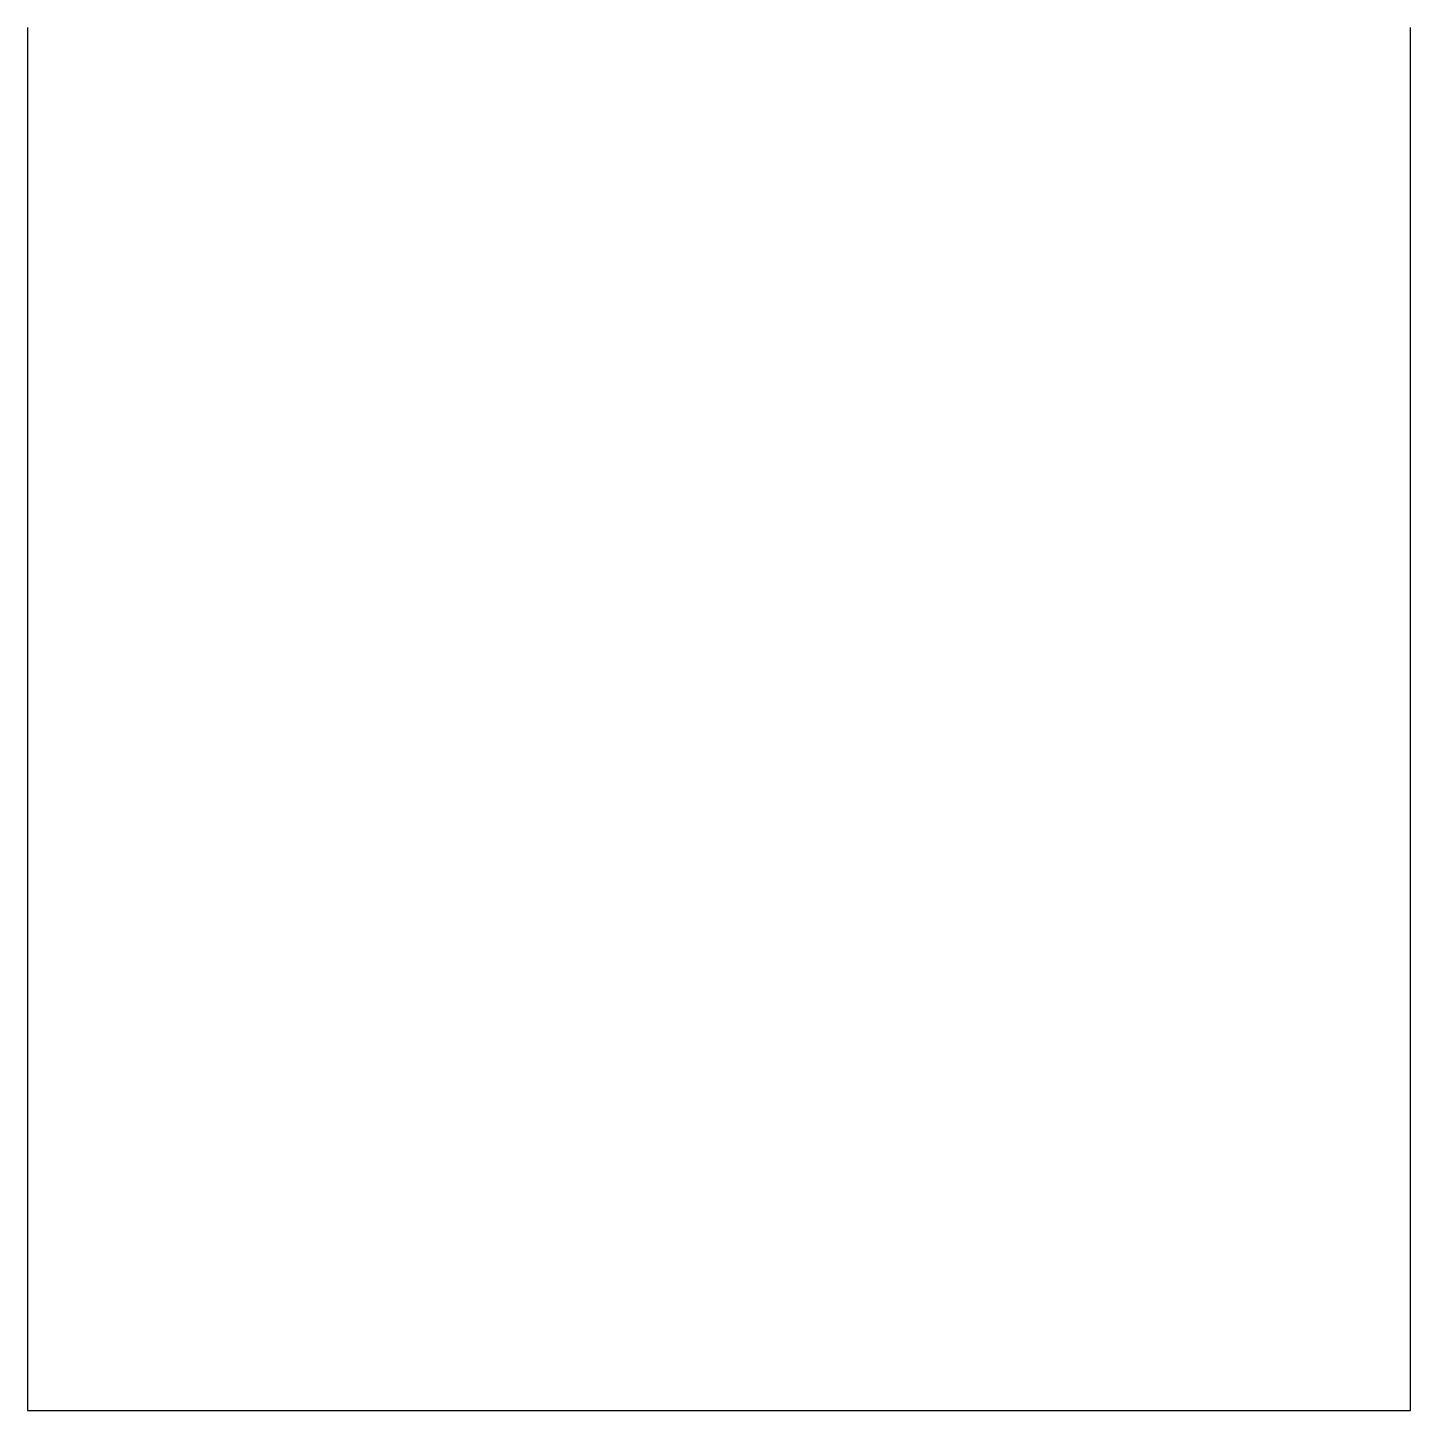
# Model space of a CAD drawing. Header units: millimetres. Extents: x -5 to 5, y 5 to 15.
import ezdxf

# ---------------------------------------------------------------- set-up
doc = ezdxf.new("R2010")
doc.units = ezdxf.units.MM
doc.header["$MEASUREMENT"] = 0
doc.layers.add('Default', color=18, linetype='Continuous', true_color=0x000000)

msp = doc.modelspace()

# ---------------------------------------------------------------- linework, layer by layer
at = {"layer": 'Default'}
msp.add_lwpolyline([(-5, 15), (-5, 5), (5, 5), (5, 15)], dxfattribs=at)

doc.saveas('drawing.dxf')
